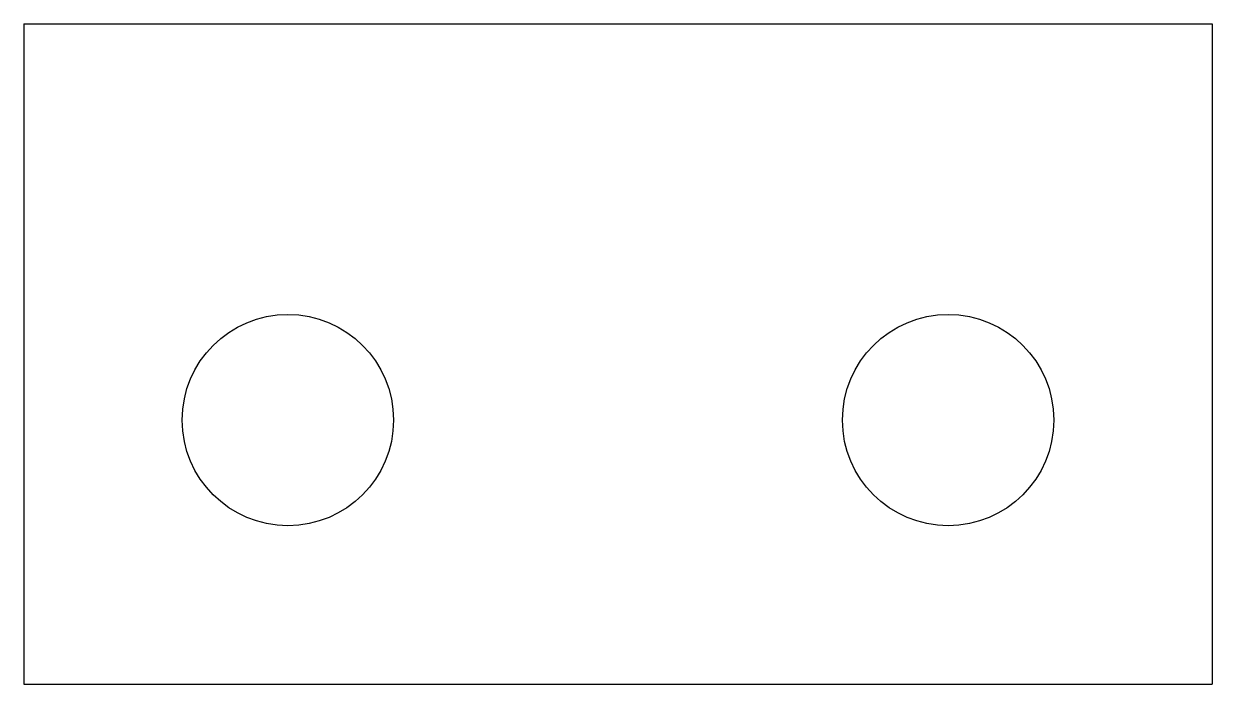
# Model space of a CAD drawing. Extents: x -108 to 342, y -55 to 195.
import ezdxf

# ---------------------------------------------------------------- set-up
doc = ezdxf.new("R2010")
doc.units = 0
doc.layers.add('VISIBLE', color=7, linetype='CONTINUOUS')

msp = doc.modelspace()

# ---------------------------------------------------------------- linework, layer by layer
at = {"layer": 'VISIBLE'}
for p, q in [((-107.51, 195.48), (342.49, 195.48)), ((-107.51, 195.48), (-107.51, -54.52)), ((342.49, 195.48), (342.49, -54.52)), ((-107.51, -54.52), (342.49, -54.52))]:
    msp.add_line(p, q, dxfattribs=at)
for centre in [(-7.51, 45.48), (242.49, 45.48)]:
    msp.add_circle(centre, 40, dxfattribs=at)

doc.saveas('drawing.dxf')
